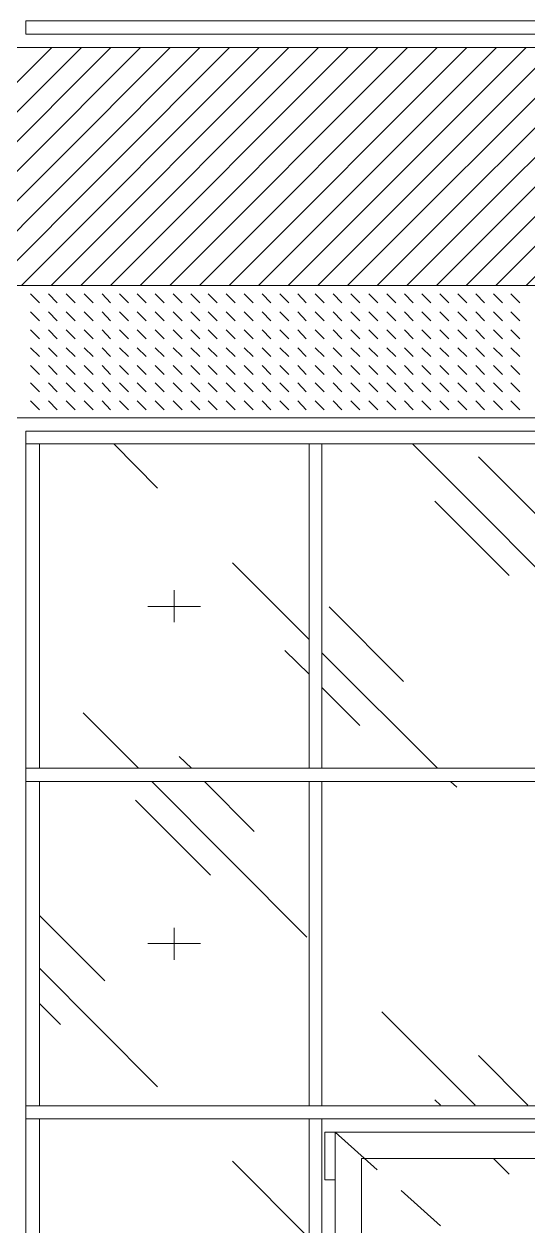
# Model space of a CAD drawing. Header units: millimetres. Extents: x -356862 to 418287, y 0 to 839748.
# Drawn here: x 19.569 to 21.071, y 4.91 to 8.487 of the extents above; entities that cross this region are included whole.
import ezdxf

# ---------------------------------------------------------------- set-up
doc = ezdxf.new("R2010")
doc.units = ezdxf.units.MM
doc.layers.add('PDF _Геометрия', color=7, linetype='Continuous', true_color=0xbababa)

msp = doc.modelspace()

# ---------------------------------------------------------------- linework, layer by layer
at = {"layer": 'PDF _Геометрия', "color": 161, "lineweight": 9, "true_color": 0x7f9fff}
msp.add_lwpolyline([(15.9051, 7.7088), (15.9051, 11.0153), (16.2285, 11.0153), (16.2285, 8.4171), (19.025, 8.4171), (19.025, 11.0153), (19.5367, 11.0153), (19.5367, 8.4171), (22.2682, 8.4171), (22.2682, 7.7088)], close=True, dxfattribs=at)
at = {"layer": 'PDF _Геометрия', "color": 7, "lineweight": 5}
for points in [[(22.2682, 8.4171), (19.5367, 8.4171), (19.5367, 11.0153)], [(22.1432, 5.0773), (22.2682, 5.1889), (20.4966, 5.1889), (20.6216, 5.0773)], [(20.4966, 5.1889), (22.2682, 5.1889)], [(20.6933, 5.0156), (20.8099, 4.9106)]]:
    msp.add_lwpolyline(points, dxfattribs=at)
at = {"layer": 'PDF _Геометрия', "color": 252, "lineweight": 5, "true_color": 0x989898}
for points in [[(20.4383, 8.4971), (22.2682, 8.4971), (22.2682, 8.4571), (20.4383, 8.4571), (19.575, 8.4571), (19.575, 8.4971)], [(19.575, 7.2372), (19.615, 7.2372), (19.615, 6.2722), (19.575, 6.2722)], [(20.4183, 7.2372), (20.4566, 7.2372), (20.4566, 6.2722), (20.4183, 6.2722)], [(19.575, 6.2322), (19.615, 6.2322), (19.615, 5.2672), (19.575, 5.2672)], [(20.4183, 6.2322), (20.4566, 6.2322), (20.4566, 5.2672), (20.4183, 5.2672)], [(19.575, 5.2289), (19.615, 5.2289), (19.615, 3.614), (19.575, 3.614)], [(20.4183, 5.2289), (20.4566, 5.2289), (20.4566, 3.614), (20.4183, 3.614)]]:
    msp.add_lwpolyline(points, close=True, dxfattribs=at)
at = {"layer": 'PDF _Геометрия', "color": 161, "lineweight": 9, "true_color": 0x7f9fff}
for points in [[(19.6517, 8.4171), (18.9434, 7.7088)], [(19.74, 8.4171), (19.0317, 7.7088)], [(19.8283, 8.4171), (19.12, 7.7088)], [(19.9166, 8.4171), (19.2083, 7.7088)], [(20.005, 8.4171), (19.2967, 7.7088)], [(20.0933, 8.4171), (19.385, 7.7088)], [(20.1816, 8.4171), (19.4733, 7.7088)], [(20.27, 8.4171), (19.5617, 7.7088)], [(20.3583, 8.4171), (19.65, 7.7088)], [(20.4466, 8.4171), (19.7383, 7.7088)], [(20.535, 8.4171), (19.8267, 7.7088)], [(20.6233, 8.4171), (19.915, 7.7088)], [(20.7116, 8.4171), (20.0033, 7.7088)], [(20.7999, 8.4171), (20.0916, 7.7088)], [(20.8883, 8.4171), (20.18, 7.7088)], [(20.9766, 8.4171), (20.2683, 7.7088)], [(21.0649, 8.4171), (20.3566, 7.7088)], [(21.1533, 8.4171), (20.445, 7.7088)], [(21.2433, 8.4171), (20.5333, 7.7088)], [(21.3316, 8.4171), (20.6216, 7.7088)], [(21.4199, 8.4171), (20.71, 7.7088)], [(21.5083, 8.4171), (20.7983, 7.7088)], [(21.5966, 8.4171), (20.8866, 7.7088)], [(21.6849, 8.4171), (20.9749, 7.7088)], [(21.7732, 8.4171), (21.0649, 7.7088)]]:
    msp.add_lwpolyline(points, dxfattribs=at)
at = {"layer": 'PDF _Геометрия', "color": 7, "lineweight": 9}
for points in [[(16.6618, 7.7088), (22.2682, 7.7088), (22.3282, 7.7088)], [(22.3382, 7.3155), (22.2682, 7.3155), (16.6618, 7.3155)]]:
    msp.add_lwpolyline(points, dxfattribs=at)
at = {"layer": 'PDF _Геометрия', "color": 7, "lineweight": 18}
msp.add_lwpolyline([(23.1182, 7.3155), (23.1182, 7.4722), (23.2132, 7.4722), (23.2132, 7.7088), (16.6618, 7.7088), (16.6618, 7.3155)], close=True, dxfattribs=at)
at = {"layer": 'PDF _Геометрия', "lineweight": 18}
for points in [[(19.615, 7.6571), (19.5883, 7.6838)], [(19.6683, 7.6571), (19.6417, 7.6838)], [(19.7217, 7.6571), (19.695, 7.6838)], [(19.775, 7.6571), (19.7483, 7.6838)], [(19.8267, 7.6571), (19.8017, 7.6838)], [(19.88, 7.6571), (19.8533, 7.6838)], [(19.9333, 7.6571), (19.9067, 7.6838)], [(19.9866, 7.6571), (19.96, 7.6838)], [(20.04, 7.6571), (20.0133, 7.6838)], [(20.0933, 7.6571), (20.0666, 7.6838)], [(20.145, 7.6571), (20.1183, 7.6838)], [(20.1983, 7.6571), (20.1716, 7.6838)], [(20.2516, 7.6571), (20.225, 7.6838)], [(20.305, 7.6571), (20.2783, 7.6838)], [(20.3583, 7.6571), (20.3316, 7.6838)], [(20.41, 7.6571), (20.385, 7.6838)], [(20.4633, 7.6571), (20.4366, 7.6838)], [(20.5166, 7.6571), (20.49, 7.6838)], [(20.57, 7.6571), (20.5433, 7.6838)], [(20.6233, 7.6571), (20.5966, 7.6838)], [(20.6766, 7.6571), (20.65, 7.6838)], [(20.7283, 7.6571), (20.7033, 7.6838)], [(20.7816, 7.6571), (20.7549, 7.6838)], [(20.8349, 7.6571), (20.8083, 7.6838)], [(20.8883, 7.6571), (20.8616, 7.6838)], [(20.9416, 7.6571), (20.9149, 7.6838)], [(20.9949, 7.6571), (20.9683, 7.6838)], [(21.0466, 7.6571), (21.0199, 7.6838)], [(19.615, 7.6038), (19.5883, 7.6305)], [(19.6683, 7.6038), (19.6417, 7.6305)], [(19.7217, 7.6038), (19.695, 7.6305)], [(19.775, 7.6038), (19.7483, 7.6305)], [(19.8267, 7.6038), (19.8017, 7.6305)], [(19.88, 7.6038), (19.8533, 7.6305)], [(19.9333, 7.6038), (19.9067, 7.6305)], [(19.9866, 7.6038), (19.96, 7.6305)], [(20.04, 7.6038), (20.0133, 7.6305)], [(20.0933, 7.6038), (20.0666, 7.6305)], [(20.145, 7.6038), (20.1183, 7.6305)], [(20.1983, 7.6038), (20.1716, 7.6305)], [(20.2516, 7.6038), (20.225, 7.6305)], [(20.305, 7.6038), (20.2783, 7.6305)], [(20.3583, 7.6038), (20.3316, 7.6305)], [(20.41, 7.6038), (20.385, 7.6305)], [(20.4633, 7.6038), (20.4366, 7.6305)], [(20.5166, 7.6038), (20.49, 7.6305)], [(20.57, 7.6038), (20.5433, 7.6305)], [(20.6233, 7.6038), (20.5966, 7.6305)], [(20.6766, 7.6038), (20.65, 7.6305)], [(20.7283, 7.6038), (20.7033, 7.6305)], [(20.7816, 7.6038), (20.7549, 7.6305)], [(20.8349, 7.6038), (20.8083, 7.6305)], [(20.8883, 7.6038), (20.8616, 7.6305)], [(20.9416, 7.6038), (20.9149, 7.6305)], [(20.9949, 7.6038), (20.9683, 7.6305)], [(21.0466, 7.6038), (21.0199, 7.6305)], [(19.615, 7.5505), (19.5883, 7.5772)], [(19.6683, 7.5505), (19.6417, 7.5772)], [(19.7217, 7.5505), (19.695, 7.5772)], [(19.775, 7.5505), (19.7483, 7.5772)], [(19.8267, 7.5505), (19.8017, 7.5772)], [(19.88, 7.5505), (19.8533, 7.5772)], [(19.9333, 7.5505), (19.9067, 7.5772)], [(19.9866, 7.5505), (19.96, 7.5772)], [(20.04, 7.5505), (20.0133, 7.5772)], [(20.0933, 7.5505), (20.0666, 7.5772)], [(20.145, 7.5505), (20.1183, 7.5772)], [(20.1983, 7.5505), (20.1716, 7.5772)], [(20.2516, 7.5505), (20.225, 7.5772)], [(20.305, 7.5505), (20.2783, 7.5772)], [(20.3583, 7.5505), (20.3316, 7.5772)], [(20.41, 7.5505), (20.385, 7.5772)], [(20.4633, 7.5505), (20.4366, 7.5772)], [(20.5166, 7.5505), (20.49, 7.5772)], [(20.57, 7.5505), (20.5433, 7.5772)], [(20.6233, 7.5505), (20.5966, 7.5772)], [(20.6766, 7.5505), (20.65, 7.5772)], [(20.7283, 7.5505), (20.7033, 7.5772)], [(20.7816, 7.5505), (20.7549, 7.5772)], [(20.8349, 7.5505), (20.8083, 7.5772)], [(20.8883, 7.5505), (20.8616, 7.5772)], [(20.9416, 7.5505), (20.9149, 7.5772)], [(20.9949, 7.5505), (20.9683, 7.5772)], [(21.0466, 7.5505), (21.0199, 7.5772)], [(19.615, 7.4972), (19.5883, 7.5238)], [(19.6683, 7.4972), (19.6417, 7.5238)], [(19.7217, 7.4972), (19.695, 7.5238)], [(19.775, 7.4972), (19.7483, 7.5238)], [(19.8267, 7.4972), (19.8017, 7.5238)], [(19.88, 7.4972), (19.8533, 7.5238)], [(19.9333, 7.4972), (19.9067, 7.5238)], [(19.9866, 7.4972), (19.96, 7.5238)], [(20.04, 7.4972), (20.0133, 7.5238)], [(20.0933, 7.4972), (20.0666, 7.5238)], [(20.145, 7.4972), (20.1183, 7.5238)], [(20.1983, 7.4972), (20.1716, 7.5238)], [(20.2516, 7.4972), (20.225, 7.5238)], [(20.305, 7.4972), (20.2783, 7.5238)], [(20.3583, 7.4972), (20.3316, 7.5238)], [(20.41, 7.4972), (20.385, 7.5238)], [(20.4633, 7.4972), (20.4366, 7.5238)], [(20.5166, 7.4972), (20.49, 7.5238)], [(20.57, 7.4972), (20.5433, 7.5238)], [(20.6233, 7.4972), (20.5966, 7.5238)], [(20.6766, 7.4972), (20.65, 7.5238)], [(20.7283, 7.4972), (20.7033, 7.5238)], [(20.7816, 7.4972), (20.7549, 7.5238)], [(20.8349, 7.4972), (20.8083, 7.5238)], [(20.8883, 7.4972), (20.8616, 7.5238)], [(20.9416, 7.4972), (20.9149, 7.5238)], [(20.9949, 7.4972), (20.9683, 7.5238)], [(21.0466, 7.4972), (21.0199, 7.5238)], [(19.615, 7.4438), (19.5883, 7.4705)], [(19.6683, 7.4438), (19.6417, 7.4705)], [(19.7217, 7.4438), (19.695, 7.4705)], [(19.775, 7.4438), (19.7483, 7.4705)], [(19.8267, 7.4438), (19.8017, 7.4705)], [(19.88, 7.4438), (19.8533, 7.4705)], [(19.9333, 7.4438), (19.9067, 7.4705)], [(19.9866, 7.4438), (19.96, 7.4705)], [(20.04, 7.4438), (20.0133, 7.4705)], [(20.0933, 7.4438), (20.0666, 7.4705)], [(20.145, 7.4438), (20.1183, 7.4705)], [(20.1983, 7.4438), (20.1716, 7.4705)], [(20.2516, 7.4438), (20.225, 7.4705)], [(20.305, 7.4438), (20.2783, 7.4705)], [(20.3583, 7.4438), (20.3316, 7.4705)], [(20.41, 7.4438), (20.385, 7.4705)], [(20.4633, 7.4438), (20.4366, 7.4705)], [(20.5166, 7.4438), (20.49, 7.4705)], [(20.57, 7.4438), (20.5433, 7.4705)], [(20.6233, 7.4438), (20.5966, 7.4705)], [(20.6766, 7.4438), (20.65, 7.4705)], [(20.7283, 7.4438), (20.7033, 7.4705)], [(20.7816, 7.4438), (20.7549, 7.4705)], [(20.8349, 7.4438), (20.8083, 7.4705)], [(20.8883, 7.4438), (20.8616, 7.4705)], [(20.9416, 7.4438), (20.9149, 7.4705)], [(20.9949, 7.4438), (20.9683, 7.4705)], [(21.0466, 7.4438), (21.0199, 7.4705)], [(19.615, 7.3922), (19.5883, 7.4188)], [(19.6683, 7.3922), (19.6417, 7.4188)], [(19.7217, 7.3922), (19.695, 7.4188)], [(19.775, 7.3922), (19.7483, 7.4188)], [(19.8267, 7.3922), (19.8017, 7.4188)], [(19.88, 7.3922), (19.8533, 7.4188)], [(19.9333, 7.3922), (19.9067, 7.4188)], [(19.9866, 7.3922), (19.96, 7.4188)], [(20.04, 7.3922), (20.0133, 7.4188)], [(20.0933, 7.3922), (20.0666, 7.4188)], [(20.145, 7.3922), (20.1183, 7.4188)], [(20.1983, 7.3922), (20.1716, 7.4188)], [(20.2516, 7.3922), (20.225, 7.4188)], [(20.305, 7.3922), (20.2783, 7.4188)], [(20.3583, 7.3922), (20.3316, 7.4188)], [(20.41, 7.3922), (20.385, 7.4188)], [(20.4633, 7.3922), (20.4366, 7.4188)], [(20.5166, 7.3922), (20.49, 7.4188)], [(20.57, 7.3922), (20.5433, 7.4188)], [(20.6233, 7.3922), (20.5966, 7.4188)], [(20.6766, 7.3922), (20.65, 7.4188)], [(20.7283, 7.3922), (20.7033, 7.4188)], [(20.7816, 7.3922), (20.7549, 7.4188)], [(20.8349, 7.3922), (20.8083, 7.4188)], [(20.8883, 7.3922), (20.8616, 7.4188)], [(20.9416, 7.3922), (20.9149, 7.4188)], [(20.9949, 7.3922), (20.9683, 7.4188)], [(21.0466, 7.3922), (21.0199, 7.4188)], [(19.615, 7.3388), (19.5883, 7.3655)], [(19.6683, 7.3388), (19.6417, 7.3655)], [(19.7217, 7.3388), (19.695, 7.3655)], [(19.775, 7.3388), (19.7483, 7.3655)], [(19.8267, 7.3388), (19.8017, 7.3655)], [(19.88, 7.3388), (19.8533, 7.3655)], [(19.9333, 7.3388), (19.9067, 7.3655)], [(19.9866, 7.3388), (19.96, 7.3655)], [(20.04, 7.3388), (20.0133, 7.3655)], [(20.0933, 7.3388), (20.0666, 7.3655)], [(20.145, 7.3388), (20.1183, 7.3655)], [(20.1983, 7.3388), (20.1716, 7.3655)], [(20.2516, 7.3388), (20.225, 7.3655)], [(20.305, 7.3388), (20.2783, 7.3655)], [(20.3583, 7.3388), (20.3316, 7.3655)], [(20.41, 7.3388), (20.385, 7.3655)], [(20.4633, 7.3388), (20.4366, 7.3655)], [(20.5166, 7.3388), (20.49, 7.3655)], [(20.57, 7.3388), (20.5433, 7.3655)], [(20.6233, 7.3388), (20.5966, 7.3655)], [(20.6766, 7.3388), (20.65, 7.3655)], [(20.7283, 7.3388), (20.7033, 7.3655)], [(20.7816, 7.3388), (20.7549, 7.3655)], [(20.8349, 7.3388), (20.8083, 7.3655)], [(20.8883, 7.3388), (20.8616, 7.3655)], [(20.9416, 7.3388), (20.9149, 7.3655)], [(20.9949, 7.3388), (20.9683, 7.3655)], [(21.0466, 7.3388), (21.0199, 7.3655)]]:
    msp.add_lwpolyline(points, dxfattribs=at)
at = {"layer": 'PDF _Геометрия', "color": 252, "lineweight": 5, "true_color": 0x989898}
for points in [[(22.1232, 7.2372), (20.4383, 7.2372), (19.575, 7.2372), (19.575, 7.2755), (20.4383, 7.2755), (22.1399, 7.2755)], [(21.7216, 6.2322), (20.4383, 6.2322), (19.575, 6.2322), (19.575, 6.2722), (20.4383, 6.2722), (21.7382, 6.2722)], [(22.2682, 5.2289), (20.4383, 5.2289), (19.575, 5.2289), (19.575, 5.2672), (20.4383, 5.2672), (21.5749, 5.2672)]]:
    msp.add_lwpolyline(points, dxfattribs=at)
at = {"layer": 'PDF _Геометрия', "color": 254, "lineweight": 5, "true_color": 0xdcdcdc}
for points in [[(19.9666, 7.1055), (19.8367, 7.2372)], [(21.3033, 6.6605), (20.7266, 7.2372)], [(21.1466, 6.9755), (20.9233, 7.1988)], [(21.0149, 6.8455), (20.7933, 7.0672)], [(20.4183, 6.6555), (20.19, 6.8838)], [(20.0166, 6.7072), (20.0166, 6.8022)], [(19.9383, 6.7539), (20.095, 6.7539)], [(20.7, 6.5305), (20.4783, 6.7522)], [(20.4183, 6.5522), (20.3466, 6.6222)], [(20.8016, 6.2722), (20.4566, 6.6155)], [(20.57, 6.3989), (20.4566, 6.5122)], [(19.91, 6.2722), (19.745, 6.4372)], [(20.0683, 6.2722), (20.0316, 6.3072)], [(20.4116, 5.7689), (19.95, 6.2322)], [(20.255, 6.0839), (20.1066, 6.2322)], [(20.8583, 6.2155), (20.8399, 6.2322)], [(20.125, 5.9539), (19.9017, 6.1772)], [(19.81, 5.6389), (19.615, 5.8339)], [(20.0166, 5.7022), (20.0166, 5.7972)], [(19.9383, 5.7506), (20.095, 5.7506)], [(19.9666, 5.3239), (19.615, 5.6772)], [(19.6783, 5.5089), (19.615, 5.5722)], [(20.9133, 5.2689), (20.635, 5.5472)], [(21.0699, 5.2689), (20.9233, 5.4172)], [(20.8099, 5.2689), (20.7933, 5.2856)], [(20.4183, 4.8739), (20.19, 5.1023)], [(21.0149, 5.0639), (20.9683, 5.1106)]]:
    msp.add_lwpolyline(points, dxfattribs=at)
at = {"layer": 'PDF _Геометрия', "color": 7, "lineweight": 9}
msp.add_lwpolyline([(20.465, 5.0473), (20.4966, 5.0473), (20.4966, 5.1889), (20.465, 5.1889)], close=True, dxfattribs=at)
at = {"layer": 'PDF _Геометрия', "color": 7, "lineweight": 5}
for points in [[(22.1899, 5.1106), (22.1899, 4.4806), (20.575, 4.4806), (20.575, 5.1106)], [(20.4966, 5.0473), (20.4966, 4.4023), (22.2682, 4.4023), (20.4966, 4.4023), (20.4966, 3.7956)]]:
    msp.add_lwpolyline(points, close=True, dxfattribs=at)

doc.saveas('drawing.dxf')
